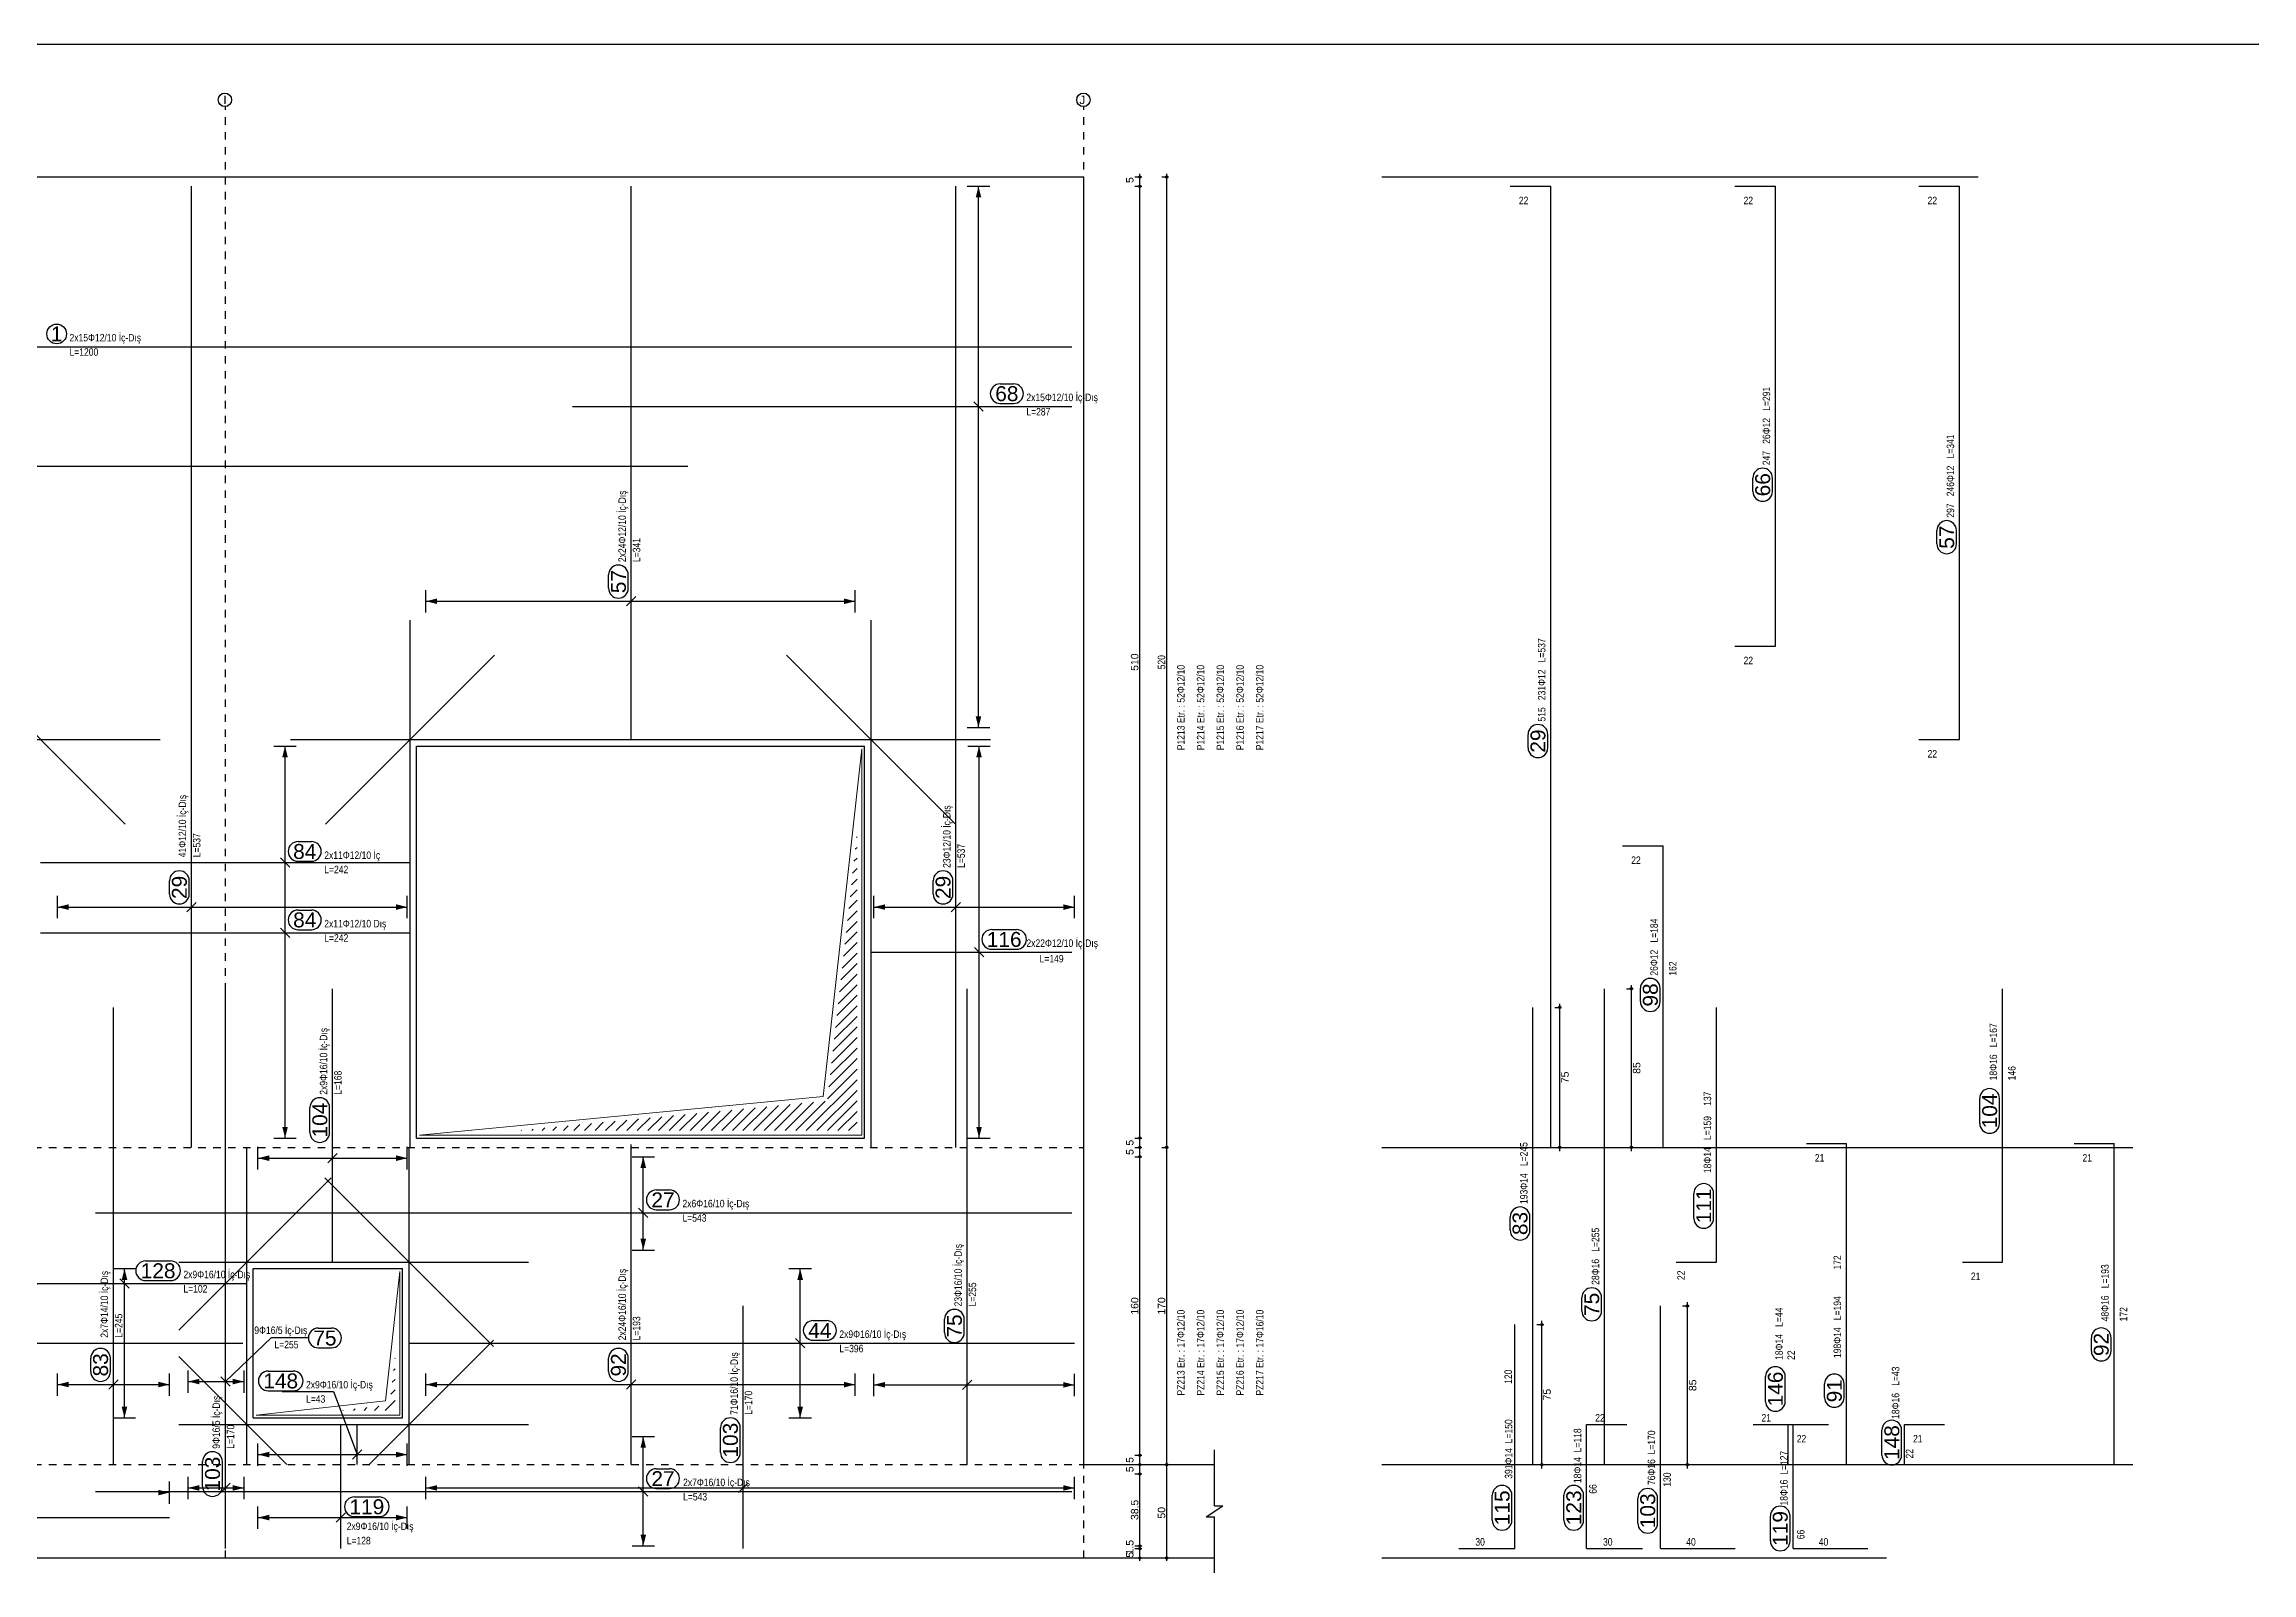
# Model space of a CAD drawing. Header units: metres. Extents: x 419734 to 420376, y 4564732 to 4565123.
# Drawn here: x 419996.92 to 420026.49, y 4564885.46 to 4564905.94 of the extents above; entities that cross this region are included whole.
import ezdxf

# ---------------------------------------------------------------- set-up
doc = ezdxf.new("R2010")
doc.units = ezdxf.units.M
doc.linetypes.add('NASCOSTA', pattern=[0.375, 0.25, -0.125])
doc.linetypes.add('TRATTO-PUNTO', pattern=[1, 0.5, -0.25, 0, -0.25])
for name, color, linetype in [('Standart', 7, 'Continuous'), ('SW_ASSI', 7, 'TRATTO-PUNTO'), ('SW_DIM', 33, 'Continuous'), ('SW_SEZIONI-ARMATURA', 3, 'Continuous'), ('SW_SEZIONI_CARPENTERIA', 4, 'Continuous'), ('SW_TRATT', 7, 'NASCOSTA'), ('SW_TXT_TESTI', 1, 'Continuous')]:
    doc.layers.add(name, color=color, linetype=linetype)
doc.styles.add('arial_1_18', font='arial.ttf', dxfattribs={"height": 0.2})
doc.styles.add('SWS', font='ARIALN.TTF')

msp = doc.modelspace()

# ---------------------------------------------------------------- hatches: boundary and pattern name
at = {"layer": 'SW_DIM', "linetype": 'Continuous', "lineweight": 5}
for points in [[(420009.46903, 4564903.88444), (420009.39403, 4564903.88444), (420009.43153, 4564904.03444)], [(420002.18033, 4564898.43756), (420002.03033, 4564898.47506), (420002.18033, 4564898.51256)], [(420007.78033, 4564898.47506), (420007.63033, 4564898.43756), (420007.63033, 4564898.51256)], [(420009.43153, 4564896.78444), (420009.39403, 4564896.93444), (420009.46903, 4564896.93444)], [(420000.18033, 4564896.38444), (420000.10533, 4564896.38444), (420000.14283, 4564896.53444)], [(420009.47681, 4564896.38444), (420009.40181, 4564896.38444), (420009.43931, 4564896.53444)], [(419997.24335, 4564894.34069), (419997.09335, 4564894.37819), (419997.24335, 4564894.41569)], [(420001.78034, 4564894.37819), (420001.63034, 4564894.34069), (420001.63034, 4564894.41569)], [(420008.18034, 4564894.34069), (420008.03034, 4564894.37819), (420008.18034, 4564894.41569)], [(420010.71784, 4564894.37819), (420010.56784, 4564894.34069), (420010.56784, 4564894.41569)], [(420000.14283, 4564891.28444), (420000.10533, 4564891.43444), (420000.18033, 4564891.43444)], [(420009.43931, 4564891.28444), (420009.40181, 4564891.43444), (420009.47681, 4564891.43444)], [(419999.93034, 4564890.97739), (419999.78034, 4564891.01489), (419999.93034, 4564891.05239)], [(420001.78034, 4564891.01489), (420001.63034, 4564890.97739), (420001.63034, 4564891.05239)], [(420004.97871, 4564890.88444), (420004.90371, 4564890.88444), (420004.94121, 4564891.03444)], [(420004.94121, 4564889.78444), (420004.90371, 4564889.93444), (420004.97871, 4564889.93444)], [(419998.02962, 4564889.38444), (419997.95462, 4564889.38444), (419997.99212, 4564889.53444)], [(420007.08033, 4564889.38444), (420007.00533, 4564889.38444), (420007.04283, 4564889.53444)], [(419997.24335, 4564887.94455), (419997.09335, 4564887.98205), (419997.24335, 4564888.01955)], [(419998.59335, 4564887.98205), (419998.44335, 4564887.94455), (419998.44335, 4564888.01955)], [(419998.99335, 4564887.98469), (419998.84335, 4564888.02219), (419998.99335, 4564888.05969)], [(419999.59284, 4564888.02219), (419999.44284, 4564887.98469), (419999.44284, 4564888.05969)], [(420002.18033, 4564887.94381), (420002.03033, 4564887.98131), (420002.18033, 4564888.01881)], [(420007.78033, 4564887.98131), (420007.63033, 4564887.94381), (420007.63033, 4564888.01881)], [(420008.18034, 4564887.9413), (420008.03034, 4564887.9788), (420008.18034, 4564888.0163)], [(420010.71784, 4564887.97736), (420010.56784, 4564887.93986), (420010.56784, 4564888.01486)], [(419997.9914, 4564887.53444), (419997.9539, 4564887.68444), (419998.0289, 4564887.68444)], [(420007.04283, 4564887.53444), (420007.00533, 4564887.68444), (420007.08033, 4564887.68444)], [(419999.93034, 4564887.00631), (419999.78034, 4564887.04381), (419999.93034, 4564887.08131)], [(420001.78034, 4564887.04381), (420001.63034, 4564887.00631), (420001.63034, 4564887.08131)], [(420004.97871, 4564887.13444), (420004.90371, 4564887.13444), (420004.94121, 4564887.28444)], [(419998.59335, 4564886.53444), (419998.44335, 4564886.49694), (419998.44335, 4564886.57194)], [(419998.99335, 4564886.55944), (419998.84335, 4564886.59694), (419998.99335, 4564886.63444)], [(419999.59284, 4564886.59694), (419999.44284, 4564886.55944), (419999.44284, 4564886.63444)], [(420002.18033, 4564886.55944), (420002.03033, 4564886.59694), (420002.18033, 4564886.63444)], [(420010.71784, 4564886.59694), (420010.56784, 4564886.55944), (420010.56784, 4564886.63444)], [(419999.93034, 4564886.16256), (419999.78034, 4564886.20006), (419999.93034, 4564886.23756)], [(420001.78034, 4564886.20006), (420001.63034, 4564886.16256), (420001.63034, 4564886.23756)], [(420004.94121, 4564885.82194), (420004.90371, 4564885.97194), (420004.97871, 4564885.97194)]]:
    msp.add_hatch(color=256, dxfattribs=at).paths.add_polyline_path(points)

# ---------------------------------------------------------------- linework, layer by layer
for centre in [(419999.33684, 4564905.19272), (420010.83684, 4564905.19272)]:
    msp.add_circle(centre, 0.09)
at = {"layer": 'Standart', "color": 2}
msp.add_line((419946.10266, 4564905.93855), (420327.35266, 4564905.93855), dxfattribs=at)
at = {"layer": 'Standart', "color": 2, "linetype": 'Continuous', "lineweight": 5}
for points in [[(420009.49403, 4564901.02194), (420009.36903, 4564901.14694)], [(420004.71784, 4564898.41256), (420004.84284, 4564898.53756)], [(420007.35033, 4564891.83944), (420007.86783, 4564896.49694)], [(420007.86783, 4564891.32194), (420007.86783, 4564896.49694)], [(420007.78141, 4564895.15319), (420007.80534, 4564895.17711)], [(420007.79909, 4564895.31234), (420007.80534, 4564895.31857)], [(420000.20533, 4564894.91415), (420000.08033, 4564895.03915)], [(420007.72837, 4564894.67574), (420007.80534, 4564894.75271)], [(420007.74605, 4564894.83489), (420007.80534, 4564894.89418)], [(420007.76373, 4564894.99404), (420007.80534, 4564895.03564)], [(420007.693, 4564894.35744), (420007.80534, 4564894.46978)], [(420007.71068, 4564894.51659), (420007.80534, 4564894.61125)], [(419998.82666, 4564894.31569), (419998.95166, 4564894.44069)], [(420007.65763, 4564894.03914), (420007.80534, 4564894.18685)], [(420007.67531, 4564894.19829), (420007.80534, 4564894.32831)], [(420009.06614, 4564894.31569), (420009.19114, 4564894.44069)], [(420000.20533, 4564893.97194), (420000.08033, 4564894.09694)], [(420007.62226, 4564893.72084), (420007.80534, 4564893.90391)], [(420007.63995, 4564893.87999), (420007.80534, 4564894.04538)], [(420007.5869, 4564893.40255), (420007.80534, 4564893.62098)], [(420007.60458, 4564893.5617), (420007.80534, 4564893.76245)], [(420009.50181, 4564893.71047), (420009.37681, 4564893.83547)], [(420007.55153, 4564893.08425), (420007.80534, 4564893.33805)], [(420007.56922, 4564893.2434), (420007.80534, 4564893.47952)], [(420007.51616, 4564892.76595), (420007.80534, 4564893.05512)], [(420007.53385, 4564892.9251), (420007.80534, 4564893.19659)], [(420007.4808, 4564892.44765), (420007.80534, 4564892.77219)], [(420007.49848, 4564892.6068), (420007.80534, 4564892.91365)], [(420007.44543, 4564892.12935), (420007.80534, 4564892.48926)], [(420007.46312, 4564892.2885), (420007.80534, 4564892.63072)], [(420007.41007, 4564891.81105), (420007.80534, 4564892.20632)], [(420007.42775, 4564891.9702), (420007.80534, 4564892.34779)], [(420001.94283, 4564891.32194), (420007.35033, 4564891.83944)], [(420007.12491, 4564891.38444), (420007.80534, 4564892.06486)], [(420007.26638, 4564891.38444), (420007.80534, 4564891.92339)], [(420004.2956, 4564891.38444), (420004.40604, 4564891.49488)], [(420004.43706, 4564891.38444), (420004.56248, 4564891.50985)], [(420004.57853, 4564891.38444), (420004.71891, 4564891.52482)], [(420004.72, 4564891.38444), (420004.87535, 4564891.53979)], [(420004.86146, 4564891.38444), (420005.03179, 4564891.55477)], [(420005.00293, 4564891.38444), (420005.18823, 4564891.56974)], [(420005.14439, 4564891.38444), (420005.34466, 4564891.58471)], [(420005.28586, 4564891.38444), (420005.5011, 4564891.59968)], [(420005.42732, 4564891.38444), (420005.65754, 4564891.61465)], [(420005.56879, 4564891.38444), (420005.81397, 4564891.62962)], [(420005.71026, 4564891.38444), (420005.97041, 4564891.64459)], [(420005.85172, 4564891.38444), (420006.12685, 4564891.65956)], [(420005.99319, 4564891.38444), (420006.28328, 4564891.67453)], [(420006.13465, 4564891.38444), (420006.43972, 4564891.68951)], [(420006.27612, 4564891.38444), (420006.59616, 4564891.70448)], [(420006.41758, 4564891.38444), (420006.75259, 4564891.71945)], [(420006.55905, 4564891.38444), (420006.90903, 4564891.73442)], [(420006.70051, 4564891.38444), (420007.06547, 4564891.74939)], [(420006.84198, 4564891.38444), (420007.22191, 4564891.76436)], [(420006.98345, 4564891.38444), (420007.37834, 4564891.77933)], [(420007.40785, 4564891.38444), (420007.80534, 4564891.78193)], [(420007.54931, 4564891.38444), (420007.80534, 4564891.64046)], [(420007.69078, 4564891.38444), (420007.80534, 4564891.49899)], [(420001.94283, 4564891.32194), (420007.86783, 4564891.32194)], [(420003.30533, 4564891.38444), (420003.31098, 4564891.39008)], [(420003.4468, 4564891.38444), (420003.46742, 4564891.40505)], [(420003.58827, 4564891.38444), (420003.62386, 4564891.42003)], [(420003.72973, 4564891.38444), (420003.78029, 4564891.435)], [(420003.8712, 4564891.38444), (420003.93673, 4564891.44997)], [(420004.01266, 4564891.38444), (420004.09316, 4564891.46494)], [(420004.15413, 4564891.38444), (420004.2496, 4564891.47991)], [(420000.71783, 4564890.95239), (420000.84283, 4564891.07739)], [(420005.00371, 4564890.22194), (420004.87871, 4564890.34694)], [(420001.48783, 4564887.76444), (420001.68033, 4564889.49694)], [(420001.68033, 4564887.57194), (420001.68033, 4564889.49694)], [(419998.0539, 4564889.27194), (419997.9289, 4564889.39694)], [(420007.10533, 4564888.47194), (420006.98033, 4564888.59694)], [(420001.61358, 4564888.33018), (420001.61784, 4564888.33444)], [(419997.78085, 4564887.91955), (419997.90585, 4564888.04455)], [(419999.40533, 4564887.95969), (419999.28033, 4564888.08469)], [(420001.57822, 4564888.01189), (420001.61784, 4564888.05151)], [(420001.5959, 4564888.17103), (420001.61784, 4564888.19297)], [(420004.71784, 4564887.91881), (420004.84284, 4564888.04381)], [(420009.21784, 4564887.91486), (420009.34284, 4564888.03986)], [(419999.75533, 4564887.57194), (420001.48783, 4564887.76444)], [(420001.0593, 4564887.63444), (420001.08124, 4564887.65637)], [(420001.20077, 4564887.63444), (420001.24039, 4564887.67406)], [(420001.34223, 4564887.63444), (420001.39953, 4564887.69174)], [(420001.4837, 4564887.63444), (420001.61784, 4564887.76857)], [(420001.56053, 4564887.85274), (420001.61784, 4564887.91004)], [(419999.75533, 4564887.57194), (420001.68033, 4564887.57194)], [(420000.91783, 4564887.63444), (420000.92209, 4564887.63869)], [(420001.0466, 4564886.98131), (420001.1716, 4564887.10631)], [(419999.28033, 4564886.53444), (419999.40533, 4564886.65944)], [(420005.00371, 4564886.48694), (420004.87871, 4564886.61194)], [(420006.21784, 4564886.53444), (420006.34284, 4564886.65944)], [(420000.82817, 4564886.13756), (420000.95317, 4564886.26256)]]:
    msp.add_lwpolyline(points, dxfattribs=at)
at = {"layer": 'SW_ASSI', "ltscale": 0.2}
for points in [[(419999.34283, 4564885.65943), (419999.34283, 4564905.10292)], [(420010.84283, 4564885.65943), (420010.84283, 4564905.10292)]]:
    msp.add_lwpolyline(points, dxfattribs=at)
at = {"layer": 'SW_DIM', "linetype": 'Continuous', "lineweight": -3}
for points in [[(420009.28153, 4564904.03444), (420009.58153, 4564904.03444)], [(420009.43153, 4564896.78444), (420009.43153, 4564904.03444)], [(420002.03033, 4564898.32506), (420002.03033, 4564898.62506)], [(420007.78033, 4564898.32506), (420007.78033, 4564898.62506)], [(420002.03033, 4564898.47506), (420007.78033, 4564898.47506)], [(419999.99283, 4564896.53444), (420000.29283, 4564896.53444)], [(420000.14283, 4564891.28444), (420000.14283, 4564896.53444)], [(420009.28153, 4564896.78444), (420009.58153, 4564896.78444)], [(420009.28931, 4564896.53444), (420009.58931, 4564896.53444)], [(420009.43931, 4564891.28444), (420009.43931, 4564896.53444)], [(419997.09335, 4564894.22819), (419997.09335, 4564894.52819)], [(420001.78034, 4564894.22819), (420001.78034, 4564894.52819)], [(420008.03034, 4564894.22819), (420008.03034, 4564894.52819)], [(420010.71784, 4564894.22819), (420010.71784, 4564894.52819)], [(419997.09335, 4564894.37819), (420001.78034, 4564894.37819)], [(420008.03034, 4564894.37819), (420010.71784, 4564894.37819)], [(420018.11261, 4564893.28444), (420018.20261, 4564893.28444)], [(420017.15261, 4564893.03444), (420017.24261, 4564893.03444)], [(419999.99283, 4564891.28444), (420000.29283, 4564891.28444)], [(420009.28931, 4564891.28444), (420009.58931, 4564891.28444)], [(419999.78034, 4564890.86489), (419999.78034, 4564891.16489)], [(419999.78034, 4564891.01489), (420001.78034, 4564891.01489)], [(420001.78034, 4564890.86489), (420001.78034, 4564891.16489)], [(420004.79121, 4564891.03444), (420005.09121, 4564891.03444)], [(420004.94121, 4564889.78444), (420004.94121, 4564891.03444)], [(420017.15261, 4564891.15944), (420017.24261, 4564891.15944)], [(420018.11261, 4564891.15944), (420018.20261, 4564891.15944)], [(420004.79121, 4564889.78444), (420005.09121, 4564889.78444)], [(419997.8414, 4564889.53444), (419998.1414, 4564889.53444)], [(419997.9914, 4564887.53444), (419997.9914, 4564889.53444)], [(420006.89283, 4564889.53444), (420007.19283, 4564889.53444)], [(420007.04283, 4564887.53444), (420007.04283, 4564889.53444)], [(420016.97761, 4564886.85944), (420016.97761, 4564888.83444)], [(420018.86261, 4564889.03444), (420018.95261, 4564889.03444)], [(420018.92761, 4564886.85944), (420018.92761, 4564889.08444)], [(420016.91261, 4564888.78444), (420017.00261, 4564888.78444)], [(419997.09335, 4564887.83205), (419997.09335, 4564888.13205)], [(419997.09335, 4564887.98205), (419998.59335, 4564887.98205)], [(419998.59335, 4564887.83205), (419998.59335, 4564888.13205)], [(419998.84335, 4564887.87219), (419998.84335, 4564888.17219)], [(419998.84335, 4564888.02219), (419999.59284, 4564888.02219)], [(419999.59284, 4564887.87219), (419999.59284, 4564888.17219)], [(420002.03033, 4564887.83131), (420002.03033, 4564888.13131)], [(420002.03033, 4564887.98131), (420007.78033, 4564887.98131)], [(420007.78033, 4564887.83131), (420007.78033, 4564888.13131)], [(420008.03034, 4564887.82736), (420008.03034, 4564888.12736)], [(420008.03034, 4564887.97736), (420010.71784, 4564887.97736)], [(420010.71784, 4564887.82736), (420010.71784, 4564888.12736)], [(419997.8414, 4564887.53444), (419998.1414, 4564887.53444)], [(420006.89283, 4564887.53444), (420007.19283, 4564887.53444)], [(419999.78034, 4564886.89381), (419999.78034, 4564887.19381)], [(420001.78034, 4564886.89381), (420001.78034, 4564887.19381)], [(420004.79121, 4564887.28444), (420005.09121, 4564887.28444)], [(420004.94121, 4564885.82194), (420004.94121, 4564887.28444)], [(420012.59284, 4564886.35944), (420012.59284, 4564887.10944)], [(419999.78034, 4564887.04381), (420001.78034, 4564887.04381)], [(420011.88784, 4564886.90944), (420011.97784, 4564886.90944)], [(420016.91261, 4564886.90944), (420017.00261, 4564886.90944)], [(420018.86261, 4564886.90944), (420018.95261, 4564886.90944)], [(419998.59335, 4564886.38444), (419998.59335, 4564886.68444)], [(419998.84335, 4564886.44694), (419998.84335, 4564886.74694)], [(419998.84335, 4564886.59694), (419999.59284, 4564886.59694)], [(419999.59284, 4564886.44694), (419999.59284, 4564886.74694)], [(420002.03033, 4564886.44694), (420002.03033, 4564886.74694)], [(420002.03033, 4564886.59694), (420010.71784, 4564886.59694)], [(420010.71784, 4564886.44694), (420010.71784, 4564886.74694)], [(419948.46835, 4564886.19983), (419998.59335, 4564886.19983)], [(419999.78034, 4564886.05006), (419999.78034, 4564886.35006)], [(419999.78034, 4564886.20006), (420001.78034, 4564886.20006)], [(420001.78034, 4564886.05006), (420001.78034, 4564886.35006)], [(420012.48034, 4564886.20944), (420012.70534, 4564886.35944)], [(420012.48034, 4564886.20944), (420012.59284, 4564886.20944)], [(420012.59284, 4564886.35944), (420012.70534, 4564886.35944)], [(420012.59284, 4564885.45944), (420012.59284, 4564886.20944)], [(420004.79121, 4564885.82194), (420005.09121, 4564885.82194)], [(420011.88784, 4564885.65944), (420011.97784, 4564885.65944)]]:
    msp.add_lwpolyline(points, dxfattribs=at)
at = {"layer": 'SW_DIM', "ltscale": 0.5}
for points in [[(420011.52784, 4564904.15944), (420011.61784, 4564904.15944)], [(420011.52784, 4564904.03444), (420011.61784, 4564904.03444)], [(420011.59284, 4564885.61944), (420011.59284, 4564904.19944)], [(420011.88784, 4564904.15944), (420011.97784, 4564904.15944)], [(420018.17761, 4564891.10944), (420018.17761, 4564893.33444)], [(420017.21761, 4564891.10944), (420017.21761, 4564893.08444)], [(420011.52784, 4564891.28443), (420011.61784, 4564891.28443)], [(420011.52784, 4564891.15943), (420011.61784, 4564891.15944)], [(420011.52784, 4564891.03444), (420011.61784, 4564891.03444)], [(420011.88784, 4564891.15944), (420011.97784, 4564891.15944)], [(420011.52784, 4564887.03443), (420011.61784, 4564887.03443)], [(420011.52784, 4564886.90943), (420011.61784, 4564886.90944)], [(420011.52784, 4564886.78444), (420011.61784, 4564886.78444)], [(420011.52784, 4564885.82194), (420011.61784, 4564885.82194)], [(420011.52784, 4564885.78444), (420011.61784, 4564885.78444)], [(420011.52784, 4564885.65944), (420011.61784, 4564885.65944)]]:
    msp.add_lwpolyline(points, dxfattribs=at)
for centre in [(420011.59284, 4564904.15944), (420011.59284, 4564904.03444), (420011.95284, 4564904.15944), (420011.59284, 4564891.28443), (420011.59284, 4564891.15944), (420011.59284, 4564891.15943), (420011.59284, 4564891.03444), (420011.95284, 4564891.15944), (420011.95284, 4564891.15943), (420011.59284, 4564887.03443), (420011.59284, 4564886.90944), (420011.59284, 4564886.90943), (420011.59284, 4564886.78444), (420011.59284, 4564885.82194), (420011.59284, 4564885.78444), (420011.59284, 4564885.65944)]:
    msp.add_circle(centre, 0.015, dxfattribs=at)
at = {"layer": 'SW_DIM', "linetype": 'Continuous', "lineweight": -3}
for centre in [(420018.17761, 4564893.28444), (420017.21761, 4564893.03444), (420017.21761, 4564891.15944), (420018.17761, 4564891.15944), (420018.92761, 4564889.03444), (420016.97761, 4564888.78444), (420011.95284, 4564886.90944), (420011.95284, 4564886.90943), (420016.97761, 4564886.90944), (420018.92761, 4564886.90944), (420011.95284, 4564885.65944)]:
    msp.add_circle(centre, 0.015, dxfattribs=at)
at = {"layer": 'SW_SEZIONI-ARMATURA'}
for points in [[(419998.88916, 4564891.15944), (419998.88916, 4564904.03444)], [(420004.78034, 4564896.62194), (420004.78034, 4564904.03444)], [(420009.12864, 4564891.15944), (420009.12864, 4564904.03444)], [(420016.55261, 4564904.03444), (420017.09761, 4564904.03444)], [(420017.09761, 4564891.15944), (420017.09761, 4564904.03444)], [(420019.56261, 4564904.03444), (420020.10761, 4564904.03444)], [(420020.10761, 4564897.87194), (420020.10761, 4564904.03444)], [(420022.02761, 4564904.03444), (420022.57261, 4564904.03444)], [(420022.57261, 4564896.62194), (420022.57261, 4564904.03444)], [(419981.18033, 4564901.88444), (420010.68033, 4564901.88444)], [(420009.7221, 4564901.38844), (420009.90087, 4564901.38844)], [(420003.99403, 4564901.08444), (420010.68033, 4564901.08444)], [(420009.7221, 4564901.12444), (420009.90087, 4564901.12444)], [(419975.53718, 4564900.28444), (420005.53718, 4564900.28444)], [(420019.80361, 4564899.94688), (420019.80361, 4564900.12564)], [(420020.06761, 4564899.94688), (420020.06761, 4564900.12564)], [(420022.26861, 4564899.24419), (420022.26861, 4564899.42295)], [(420022.53261, 4564899.24419), (420022.53261, 4564899.42295)], [(420004.47634, 4564898.6494), (420004.47634, 4564898.82817)], [(420004.74034, 4564898.6494), (420004.74034, 4564898.82817)], [(420001.81784, 4564891.15943), (420001.81784, 4564898.22194)], [(420007.99284, 4564891.15943), (420007.99284, 4564898.22194)], [(419995.73645, 4564897.75331), (419997.9992, 4564895.49057)], [(420000.68646, 4564895.49057), (420002.94921, 4564897.75331)], [(420009.1242, 4564895.49057), (420006.86147, 4564897.75331)], [(420019.56261, 4564897.87194), (420020.10761, 4564897.87194)], [(419989.09283, 4564896.62194), (419998.46783, 4564896.62194)], [(420000.21784, 4564896.62194), (420009.59284, 4564896.62194)], [(420016.79361, 4564896.51294), (420016.79361, 4564896.6917)], [(420017.05761, 4564896.51294), (420017.05761, 4564896.6917)], [(420022.02761, 4564896.62194), (420022.57261, 4564896.62194)], [(420000.31717, 4564895.25546), (420000.49594, 4564895.25546)], [(420018.05761, 4564895.19694), (420018.60261, 4564895.19694)], [(420018.60261, 4564891.15944), (420018.60261, 4564895.19694)], [(419996.86783, 4564894.97665), (420001.81784, 4564894.97665)], [(420000.31717, 4564894.99146), (420000.49594, 4564894.99146)], [(419998.59487, 4564894.55253), (419998.59487, 4564894.73129)], [(419998.85887, 4564894.55253), (419998.85887, 4564894.73129)], [(420008.82464, 4564894.55253), (420008.82464, 4564894.73129)], [(420009.08864, 4564894.55253), (420009.08864, 4564894.73129)], [(420000.31717, 4564894.33844), (420000.49594, 4564894.33844)], [(419996.86783, 4564894.03444), (420001.81784, 4564894.03444)], [(420000.31717, 4564894.07444), (420000.49594, 4564894.07444)], [(420009.6085, 4564894.07697), (420009.94264, 4564894.07697)], [(420007.99284, 4564893.77297), (420010.68033, 4564893.77297)], [(420009.6085, 4564893.81297), (420009.94264, 4564893.81297)], [(419999.34283, 4564885.78444), (419999.34283, 4564893.28444)], [(420000.78033, 4564889.62194), (420000.78033, 4564893.28444)], [(420009.28034, 4564886.90944), (420009.28034, 4564893.28444)], [(420017.81761, 4564886.90944), (420017.81761, 4564893.28444)], [(420018.29861, 4564893.11201), (420018.29861, 4564893.29077)], [(420018.56261, 4564893.11201), (420018.56261, 4564893.29077)], [(420023.1476, 4564889.62194), (420023.1476, 4564893.28444)], [(419997.84335, 4564886.90944), (419997.84335, 4564893.03444)], [(420016.85761, 4564886.90944), (420016.85761, 4564893.03444)], [(420019.31761, 4564889.62194), (420019.31761, 4564893.03444)], [(420022.8436, 4564891.48071), (420022.8436, 4564891.81485)], [(420023.1076, 4564891.48071), (420023.1076, 4564891.81485)], [(420000.47633, 4564891.35805), (420000.47633, 4564891.6922)], [(420000.74033, 4564891.35805), (420000.74033, 4564891.6922)], [(420020.52261, 4564891.20909), (420021.05761, 4564891.20909)], [(420021.05761, 4564886.90944), (420021.05761, 4564891.20909)], [(420024.1076, 4564891.20909), (420024.6426, 4564891.20909)], [(420024.6426, 4564886.90944), (420024.6426, 4564891.20909)], [(419999.63034, 4564886.90943), (419999.63034, 4564891.15944)], [(420001.80533, 4564886.90943), (420001.80533, 4564891.15944)], [(420004.78034, 4564886.90944), (420004.78034, 4564891.19694)], [(419998.71835, 4564888.70995), (420000.76171, 4564890.75331)], [(420000.67396, 4564890.75331), (420002.93671, 4564888.49057)], [(420005.11555, 4564890.58844), (420005.29432, 4564890.58844)], [(420005.11555, 4564890.32444), (420005.29432, 4564890.32444)], [(420019.01361, 4564890.2081), (420019.01361, 4564890.54224)], [(420019.27761, 4564890.2081), (420019.27761, 4564890.54224)], [(419997.60209, 4564890.28444), (420010.68033, 4564890.28444)], [(420016.55361, 4564890.04988), (420016.55361, 4564890.22865)], [(420016.81761, 4564890.04988), (420016.81761, 4564890.22865)], [(419998.27529, 4564889.63844), (419998.60944, 4564889.63844)], [(419998.71835, 4564889.62194), (420003.40533, 4564889.62194)], [(420018.77761, 4564889.62194), (420019.31761, 4564889.62194)], [(420022.61261, 4564889.62194), (420023.1476, 4564889.62194)], [(419951.04284, 4564889.33444), (419999.63034, 4564889.33444)], [(419998.27529, 4564889.37444), (419998.60944, 4564889.37444)], [(420017.51361, 4564888.96719), (420017.51361, 4564889.14595)], [(420017.77761, 4564888.96719), (420017.77761, 4564889.14595)], [(420006.28034, 4564885.78444), (420006.28034, 4564889.03444)], [(420007.21717, 4564888.83844), (420007.39594, 4564888.83844)], [(420008.97634, 4564888.67753), (420008.97634, 4564888.85629)], [(420009.24034, 4564888.67753), (420009.24034, 4564888.85629)], [(420018.56761, 4564885.78444), (420018.56761, 4564889.03444)], [(420000.45507, 4564888.60595), (419999.95846, 4564888.60595), (419999.34283, 4564888.02219)], [(420000.58707, 4564888.73795), (420000.76584, 4564888.73795)], [(420001.26783, 4564886.90943), (420002.93671, 4564888.57831)], [(420007.21717, 4564888.57444), (420007.39594, 4564888.57444)], [(420016.61761, 4564885.78444), (420016.61761, 4564888.78444)], [(420024.3386, 4564888.42953), (420024.3386, 4564888.60829)], [(420024.6026, 4564888.42953), (420024.6026, 4564888.60829)], [(419975.53718, 4564888.53444), (419999.57743, 4564888.53444)], [(419997.53935, 4564888.15639), (419997.53935, 4564888.33515)], [(419997.80335, 4564888.15639), (419997.80335, 4564888.33515)], [(419998.71835, 4564888.35892), (420000.16784, 4564886.90943)], [(420000.58707, 4564888.47395), (420000.76584, 4564888.47395)], [(420001.80533, 4564888.53444), (420010.71783, 4564888.53444)], [(420004.47634, 4564888.15565), (420004.47634, 4564888.33442)], [(420004.74034, 4564888.15565), (420004.74034, 4564888.33442)], [(419999.9177, 4564888.16253), (420000.25185, 4564888.16253)], [(420019.97361, 4564887.75531), (420019.97361, 4564888.08946)], [(420020.23761, 4564887.75531), (420020.23761, 4564888.08946)], [(420020.76361, 4564887.80934), (420020.76361, 4564887.99063)], [(420021.02761, 4564887.80934), (420021.02761, 4564887.99063)], [(419999.9177, 4564887.89853), (420000.25185, 4564887.89853)], [(420000.10296, 4564887.88722), (420000.79254, 4564887.88722), (420001.1091, 4564887.04381)], [(419998.71835, 4564887.44694), (420003.40533, 4564887.44694)], [(420000.89067, 4564885.78444), (420000.89067, 4564887.44694)], [(420001.1091, 4564886.90944), (420001.1091, 4564887.44694)], [(420005.97634, 4564887.0702), (420005.97634, 4564887.40434)], [(420006.24034, 4564887.0702), (420006.24034, 4564887.40434)], [(420017.57761, 4564885.78444), (420017.57761, 4564887.44694)], [(420017.57761, 4564887.44694), (420018.11761, 4564887.44694)], [(420019.80761, 4564887.44694), (420020.81761, 4564887.44694)], [(420020.27761, 4564886.90944), (420020.27761, 4564887.44694)], [(420020.34261, 4564885.78444), (420020.34261, 4564887.44694)], [(420021.53361, 4564887.03732), (420021.53361, 4564887.37146)], [(420021.79761, 4564887.03732), (420021.79761, 4564887.37146)], [(420021.83761, 4564886.90944), (420021.83761, 4564887.44694)], [(420021.83761, 4564887.44694), (420022.37261, 4564887.44694)], [(419999.03883, 4564886.6159), (419999.03883, 4564886.95004)], [(419999.30283, 4564886.6159), (419999.30283, 4564886.95004)], [(420005.11555, 4564886.85344), (420005.29432, 4564886.85344)], [(419997.60209, 4564886.54944), (420010.68033, 4564886.54944)], [(420001.07138, 4564886.4766), (420001.40553, 4564886.4766)], [(420005.11555, 4564886.58944), (420005.29432, 4564886.58944)], [(420016.31361, 4564886.16401), (420016.31361, 4564886.49816)], [(420016.57761, 4564886.16401), (420016.57761, 4564886.49816)], [(420017.27361, 4564886.16401), (420017.27361, 4564886.49816)], [(420017.53761, 4564886.16401), (420017.53761, 4564886.49816)], [(420001.07138, 4564886.2126), (420001.40553, 4564886.2126)], [(420018.26361, 4564886.1234), (420018.26361, 4564886.45755)], [(420018.52761, 4564886.1234), (420018.52761, 4564886.45755)], [(420020.03861, 4564885.88693), (420020.03861, 4564886.22108)], [(420020.30261, 4564885.88693), (420020.30261, 4564886.22108)], [(420015.86761, 4564885.78444), (420016.61761, 4564885.78444)], [(420017.57761, 4564885.78444), (420018.32761, 4564885.78444)], [(420018.56761, 4564885.78444), (420019.56761, 4564885.78444)], [(420020.34261, 4564885.78444), (420021.34261, 4564885.78444)]]:
    msp.add_lwpolyline(points, dxfattribs=at)
msp.add_circle((419997.08333, 4564902.05644), 0.132, dxfattribs=at)
for centre, start, end in [((420009.7221, 4564901.25644), 90, 270), ((420009.90087, 4564901.25644), 270, 90), ((420019.93561, 4564900.12564), 0, 180), ((420019.93561, 4564899.94688), 180, 0), ((420022.40061, 4564899.42295), 0, 180), ((420022.40061, 4564899.24419), 180, 0), ((420004.60834, 4564898.82817), 0, 180), ((420004.60834, 4564898.6494), 180, 0), ((420016.92561, 4564896.6917), 0, 180), ((420016.92561, 4564896.51294), 180, 0), ((420000.31717, 4564895.12346), 90, 270), ((420000.49594, 4564895.12346), 270, 90), ((419998.72687, 4564894.73129), 0, 180), ((420008.95664, 4564894.73129), 0, 180), ((419998.72687, 4564894.55253), 180, 0), ((420008.95664, 4564894.55253), 180, 0), ((420000.31717, 4564894.20644), 90, 270), ((420000.49594, 4564894.20644), 270, 90), ((420009.6085, 4564893.94497), 90, 270), ((420009.94264, 4564893.94497), 270, 90), ((420018.43061, 4564893.29077), 0, 180), ((420018.43061, 4564893.11201), 180, 0), ((420000.60833, 4564891.6922), 0, 180), ((420022.9756, 4564891.81485), 0, 180), ((420000.60833, 4564891.35805), 180, 0), ((420022.9756, 4564891.48071), 180, 0), ((420019.14561, 4564890.54224), 0, 180), ((420005.11555, 4564890.45644), 90, 270), ((420005.29432, 4564890.45644), 270, 90), ((420016.68561, 4564890.22865), 0, 180), ((420016.68561, 4564890.04988), 180, 0), ((420019.14561, 4564890.2081), 180, 0), ((419998.27529, 4564889.50644), 90, 270), ((419998.60944, 4564889.50644), 270, 90), ((420017.64561, 4564889.14595), 0, 180), ((420007.21717, 4564888.70644), 90, 270), ((420007.39594, 4564888.70644), 270, 90), ((420009.10834, 4564888.85629), 0, 180), ((420017.64561, 4564888.96719), 180, 0), ((420000.58707, 4564888.60595), 90, 270), ((420000.76584, 4564888.60595), 270, 90), ((420009.10834, 4564888.67753), 180, 0), ((420024.4706, 4564888.60829), 0, 180), ((419997.67135, 4564888.33515), 0, 180), ((420004.60834, 4564888.33442), 0, 180), ((420024.4706, 4564888.42953), 180, 0), ((419997.67135, 4564888.15639), 180, 0), ((419999.9177, 4564888.03053), 90, 270), ((420000.25185, 4564888.03053), 270, 90), ((420004.60834, 4564888.15565), 180, 0), ((420020.10561, 4564888.08946), 0, 180), ((420020.89561, 4564887.99063), 0, 180), ((420020.10561, 4564887.75531), 180, 0), ((420020.89561, 4564887.80934), 180, 0), ((420006.10834, 4564887.40434), 0, 180), ((420021.66561, 4564887.37146), 0, 180), ((419999.17083, 4564886.95004), 0, 180), ((420006.10834, 4564887.0702), 180, 0), ((420005.11555, 4564886.72144), 90, 270), ((420005.29432, 4564886.72144), 270, 90), ((420021.66561, 4564887.03732), 180, 0), ((419999.17083, 4564886.6159), 180, 0), ((420001.07138, 4564886.3446), 90, 270), ((420001.40553, 4564886.3446), 270, 90), ((420016.44561, 4564886.49816), 0, 180), ((420017.40561, 4564886.49816), 0, 180), ((420018.39561, 4564886.45755), 0, 180), ((420020.17061, 4564886.22108), 0, 180), ((420016.44561, 4564886.16401), 180, 0), ((420017.40561, 4564886.16401), 180, 0), ((420018.39561, 4564886.1234), 180, 0), ((420020.17061, 4564885.88693), 180, 0)]:
    msp.add_arc(centre, 0.132, start, end, dxfattribs=at)
at = {"layer": 'SW_SEZIONI_CARPENTERIA'}
for points in [[(419947.58033, 4564904.15944), (420010.84284, 4564904.15944)], [(420010.84284, 4564886.90944), (420010.84284, 4564904.15944)], [(420014.83261, 4564904.15944), (420022.82261, 4564904.15944)], [(420001.90533, 4564896.53444), (420007.90533, 4564896.53444)], [(420001.90533, 4564891.28444), (420001.90533, 4564896.53444)], [(420007.90533, 4564891.28444), (420007.90533, 4564896.53444)], [(420001.90533, 4564891.28444), (420007.90533, 4564891.28444)], [(420014.83261, 4564891.15944), (420024.8926, 4564891.15944)], [(419999.71783, 4564889.53444), (420001.71783, 4564889.53444)], [(419999.71783, 4564887.53444), (419999.71783, 4564889.53444)], [(420001.71783, 4564887.53444), (420001.71783, 4564889.53444)], [(419999.71783, 4564887.53444), (420001.71783, 4564887.53444)], [(420010.84284, 4564886.90944), (420012.59284, 4564886.90944)], [(420014.83261, 4564886.90944), (420024.8926, 4564886.90944)], [(419946.45533, 4564885.65943), (420012.59284, 4564885.65943)], [(420014.83261, 4564885.65944), (420021.59261, 4564885.65944)]]:
    msp.add_lwpolyline(points, dxfattribs=at)
at = {"layer": 'SW_TRATT', "ltscale": 0.2}
for points in [[(419947.58033, 4564891.15943), (420010.84284, 4564891.15943)], [(419947.58033, 4564886.90943), (420010.84284, 4564886.90943)]]:
    msp.add_lwpolyline(points, dxfattribs=at)
at = {"layer": 'SW_TXT_TESTI'}
msp.add_lwpolyline([(420011.95284, 4564885.61944), (420011.95284, 4564904.19944)], dxfattribs=at)

# ---------------------------------------------------------------- texts
at = {"layer": 'Standart', "color": 3, "linetype": 'Continuous', "lineweight": 5, "style": 'arial_1_18'}
for s, p in [('1', (419997.00564, 4564901.95644)), ('68', (420009.6561, 4564901.15644)), ('84', (420000.25117, 4564895.02346)), ('84', (420000.25117, 4564894.10644)), ('116', (420009.5425, 4564893.84497)), ('27', (420005.04955, 4564890.35644)), ('128', (419998.20929, 4564889.40644)), ('75', (420000.52107, 4564888.50595)), ('44', (420007.15117, 4564888.60644)), ('148', (419999.8517, 4564887.93053)), ('27', (420005.04955, 4564886.62144)), ('119', (420001.00538, 4564886.2446))]:
    msp.add_text(s, height=0.2, dxfattribs=at).set_placement(p)
for s, p in [('66', (420020.03561, 4564899.88088)), ('57', (420022.50061, 4564899.17819)), ('57', (420004.70834, 4564898.5834)), ('29', (420017.02561, 4564896.44694)), ('29', (419998.82687, 4564894.48653)), ('29', (420009.05664, 4564894.48653)), ('98', (420018.53061, 4564893.04601)), ('104', (420023.0756, 4564891.41471)), ('104', (420000.70833, 4564891.29205)), ('111', (420019.24561, 4564890.1421)), ('83', (420016.78561, 4564889.98388)), ('75', (420017.74561, 4564888.90119)), ('75', (420009.20834, 4564888.61153)), ('92', (420024.5706, 4564888.36353)), ('83', (419997.77135, 4564888.09039)), ('92', (420004.70834, 4564888.08965)), ('146', (420020.20561, 4564887.68931)), ('91', (420020.99561, 4564887.74334)), ('103', (420006.20834, 4564887.0042)), ('148', (420021.76561, 4564886.97132)), ('103', (419999.27083, 4564886.5499)), ('115', (420016.54561, 4564886.09801)), ('123', (420017.50561, 4564886.09801)), ('103', (420018.49561, 4564886.0574)), ('119', (420020.27061, 4564885.82093))]:
    msp.add_text(s, height=0.2, rotation=90, dxfattribs=at).set_placement(p)
at = {"layer": 'SW_DIM', "ltscale": 0.5, "style": 'arial_1_18'}
for s, p in [('5', (420011.50784, 4564904.07809)), ('510', (420011.57284, 4564897.5429)), ('75', (420017.33761, 4564892.01925)), ('85', (420018.29761, 4564892.14425)), ('5', (420011.50784, 4564891.18309)), ('5', (420011.50784, 4564891.05809)), ('160', (420011.57284, 4564888.9179)), ('170', (420011.93284, 4564888.9179)), ('85', (420019.04761, 4564887.89425)), ('75', (420017.09761, 4564887.76925)), ('5', (420011.50784, 4564886.93309)), ('5', (420011.50784, 4564886.80809)), ('38.5', (420011.57284, 4564886.16723)), ('50', (420011.93284, 4564886.18675)), ('1.5', (420011.50784, 4564885.70607)), ('5', (420011.50784, 4564885.66309))]:
    msp.add_text(s, height=0.1, rotation=90, dxfattribs=at).set_placement(p)
at = {"layer": 'SW_TXT_TESTI'}
for s, height, style, p in [('I', 0.1125, 'arial_1_18', (419999.31652, 4564905.13587)), ('J', 0.1125, 'arial_1_18', (420010.78267, 4564905.13587)), ('22', 0.1, 'SWS', (420016.66973, 4564903.79444)), ('22', 0.1, 'SWS', (420019.67973, 4564903.79444)), ('22', 0.1, 'SWS', (420022.14473, 4564903.79444)), ('2x15Φ12/10 İç-Dış', 0.1, 'SWS', (419997.25533, 4564901.95644)), ('L=1200', 0.1, 'SWS', (419997.25533, 4564901.76444)), ('2x15Φ12/10 İç-Dış', 0.1, 'SWS', (420010.07276, 4564901.15644)), ('L=287', 0.1, 'SWS', (420010.07276, 4564900.96444)), ('22', 0.1, 'SWS', (420019.67973, 4564897.63194)), ('22', 0.1, 'SWS', (420022.14473, 4564896.38194)), ('2x11Φ12/10 İç', 0.1, 'SWS', (420000.66783, 4564895.02346)), ('22', 0.1, 'SWS', (420018.17473, 4564894.95694)), ('L=242', 0.1, 'SWS', (420000.66783, 4564894.83146)), ('2x11Φ12/10 Dış', 0.1, 'SWS', (420000.66783, 4564894.10644)), ('L=242', 0.1, 'SWS', (420000.66783, 4564893.91444)), ('2x22Φ12/10 İç-Dış', 0.1, 'SWS', (420010.07353, 4564893.84497)), ('L=149', 0.1, 'SWS', (420010.25028, 4564893.63752)), ('21', 0.1, 'SWS', (420020.63473, 4564890.96909)), ('21', 0.1, 'SWS', (420024.21972, 4564890.96909)), ('2x6Φ16/10 İç-Dış', 0.1, 'SWS', (420005.46621, 4564890.35644)), ('L=543', 0.1, 'SWS', (420005.46621, 4564890.16444)), ('2x9Φ16/10 İç-Dış', 0.1, 'SWS', (419998.78133, 4564889.40644)), ('21', 0.1, 'SWS', (420022.72472, 4564889.38194)), ('L=102', 0.1, 'SWS', (419998.78133, 4564889.21444)), ('9Φ16/5 İç-Dış', 0.1, 'SWS', (419999.73068, 4564888.65949)), ('L=255', 0.1, 'SWS', (420000.0004, 4564888.46749)), ('2x9Φ16/10 İç-Dış', 0.1, 'SWS', (420007.56783, 4564888.60644)), ('L=396', 0.1, 'SWS', (420007.56783, 4564888.41444)), ('2x9Φ16/10 İç-Dış', 0.1, 'SWS', (420000.42374, 4564887.93053)), ('L=43', 0.1, 'SWS', (420000.42374, 4564887.73853)), ('22', 0.1, 'SWS', (420017.69223, 4564887.48694)), ('21', 0.1, 'SWS', (420019.91973, 4564887.48694)), ('22', 0.1, 'SWS', (420020.39223, 4564887.20694)), ('21', 0.1, 'SWS', (420021.94972, 4564887.20694)), ('2x7Φ16/10 İç-Dış', 0.1, 'SWS', (420005.47455, 4564886.62144)), ('L=543', 0.1, 'SWS', (420005.47455, 4564886.42944)), ('2x9Φ16/10 İç-Dış', 0.1, 'SWS', (420000.96859, 4564886.03359)), ('L=128', 0.1, 'SWS', (420000.96859, 4564885.84159)), ('30', 0.1, 'SWS', (420016.08723, 4564885.82444)), ('30', 0.1, 'SWS', (420017.79723, 4564885.82444)), ('40', 0.1, 'SWS', (420018.91223, 4564885.82444)), ('40', 0.1, 'SWS', (420020.68723, 4564885.82444))]:
    msp.add_text(s, height=height, dxfattribs=dict(at, style=style)).set_placement(p)
at = {"layer": 'SW_TXT_TESTI', "style": 'SWS'}
for s, p in [('247   26Φ12   L=291', (420020.03561, 4564900.29753)), ('297   246Φ12   L=341', (420022.50061, 4564899.59484)), ('2x24Φ12/10 İç-Dış', (420004.70834, 4564899.00006)), ('L=341', (420004.90034, 4564899.00006)), ('520', (420011.93284, 4564897.5629)), ('515   231Φ12   L=537', (420017.02561, 4564896.86359)), ('P1213 Etr. : 52Φ12/10', (420012.19284, 4564896.47944)), ('P1214 Etr. : 52Φ12/10', (420012.45684, 4564896.47944)), ('P1215 Etr. : 52Φ12/10', (420012.72084, 4564896.47944)), ('P1216 Etr. : 52Φ12/10', (420012.98484, 4564896.47944)), ('P1217 Etr. : 52Φ12/10', (420013.24884, 4564896.47944)), ('41Φ12/10 İç-Dış', (419998.81716, 4564895.0454)), ('23Φ12/10 İç-Dış', (420009.05664, 4564894.90319)), ('L=537', (419999.00916, 4564895.0454)), ('L=537', (420009.24864, 4564894.90319)), ('26Φ12   L=184', (420018.53061, 4564893.45935)), ('162 ', (420018.78082, 4564893.45935)), ('2x9Φ16/10 İç-Dış', (420000.70833, 4564891.86409)), ('18Φ16   L=167', (420023.0756, 4564892.057)), ('L=168', (420000.90033, 4564891.86409)), ('146 ', (420023.32347, 4564892.057)), ('137', (420019.24561, 4564891.71578)), ('18Φ14   L=159', (420019.24561, 4564890.81471)), ('193Φ14   L=245', (420016.78561, 4564890.40054)), ('28Φ16   L=255', (420017.74561, 4564889.31785)), ('23Φ16/10 İç-Dış', (420009.20834, 4564889.02819)), ('2x7Φ14/10 İç-Dış', (419997.77135, 4564888.60945)), ('2x24Φ16/10 İç-Dış', (420004.70834, 4564888.57411)), ('22', (420018.89223, 4564889.38194)), ('172', (420020.98561, 4564889.52179)), ('48Φ16   L=193', (420024.5706, 4564888.82833)), ('L=255', (420009.40034, 4564889.02819)), ('198Φ14   L=194', (420020.98561, 4564888.33701)), ('L=245', (419997.96335, 4564888.60945)), ('L=193', (420004.90034, 4564888.57411)), ('PZ213 Etr. : 17Φ12/10', (420012.19284, 4564887.83444)), ('PZ214 Etr. : 17Φ12/10', (420012.45684, 4564887.83444)), ('PZ215 Etr. : 17Φ12/10', (420012.72084, 4564887.83444)), ('PZ216 Etr. : 17Φ12/10', (420012.98484, 4564887.83444)), ('PZ217 Etr. : 17Φ16/10', (420013.24884, 4564887.83444)), ('18Φ14   L=44', (420020.20561, 4564888.31151)), ('172', (420024.81928, 4564888.82833)), ('71Φ16/10 İç-Dış', (420006.20834, 4564887.57624)), ('22', (420020.36781, 4564888.31151)), ('120', (420016.57761, 4564887.99109)), ('18Φ16   L=43', (420021.76561, 4564887.52169)), ('9Φ16/5 İç-Dış', (419999.27083, 4564887.12194)), ('L=170', (420006.40034, 4564887.57624)), ('L=170', (419999.46283, 4564887.12194)), ('391Φ14  L=150', (420016.58215, 4564886.71966)), ('18Φ14  L=118', (420017.50561, 4564886.66224)), ('76Φ16  L=170', (420018.49561, 4564886.63467)), ('18Φ16  L=127', (420020.27061, 4564886.36138)), ('22 ', (420021.95286, 4564886.99126)), ('130', (420018.70507, 4564886.613)), ('66', (420017.71224, 4564886.51927)), ('66', (420020.49537, 4564885.90944))]:
    msp.add_text(s, height=0.1, rotation=90, dxfattribs=at).set_placement(p)

doc.saveas('drawing.dxf')
